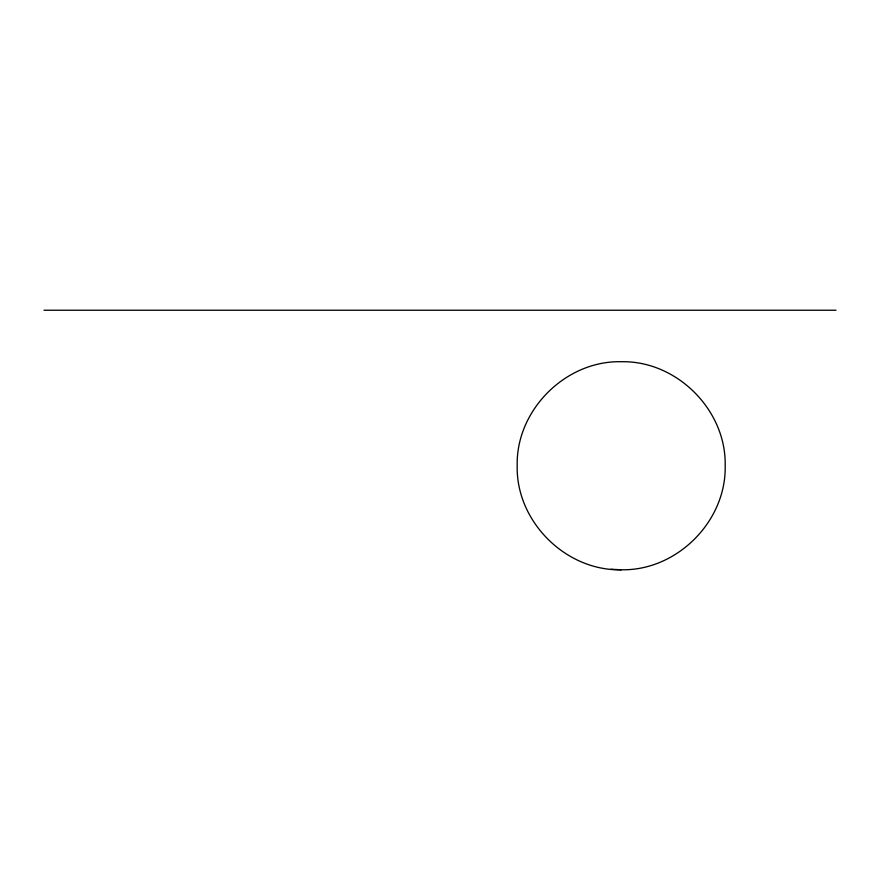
<?xml version="1.0" encoding="UTF-8"?>
<svg xmlns="http://www.w3.org/2000/svg" width="880" height="880" viewBox="0 0 880 880"><rect width="100%" height="100%" fill="white"/><g stroke="black" fill="none" stroke-linecap="round" stroke-linejoin="round"><path stroke-width="1.32" d="M621.181 569.767C676.775 571.054 726.462 521.334 725.175 465.751C726.462 410.168 676.775 360.448 621.181 361.724C565.598 360.448 515.9 410.168 517.187 465.751C515.9 521.334 565.598 571.054 621.181 569.767L611.017 569.272M44 310.233L836 310.233"/></g></svg>
